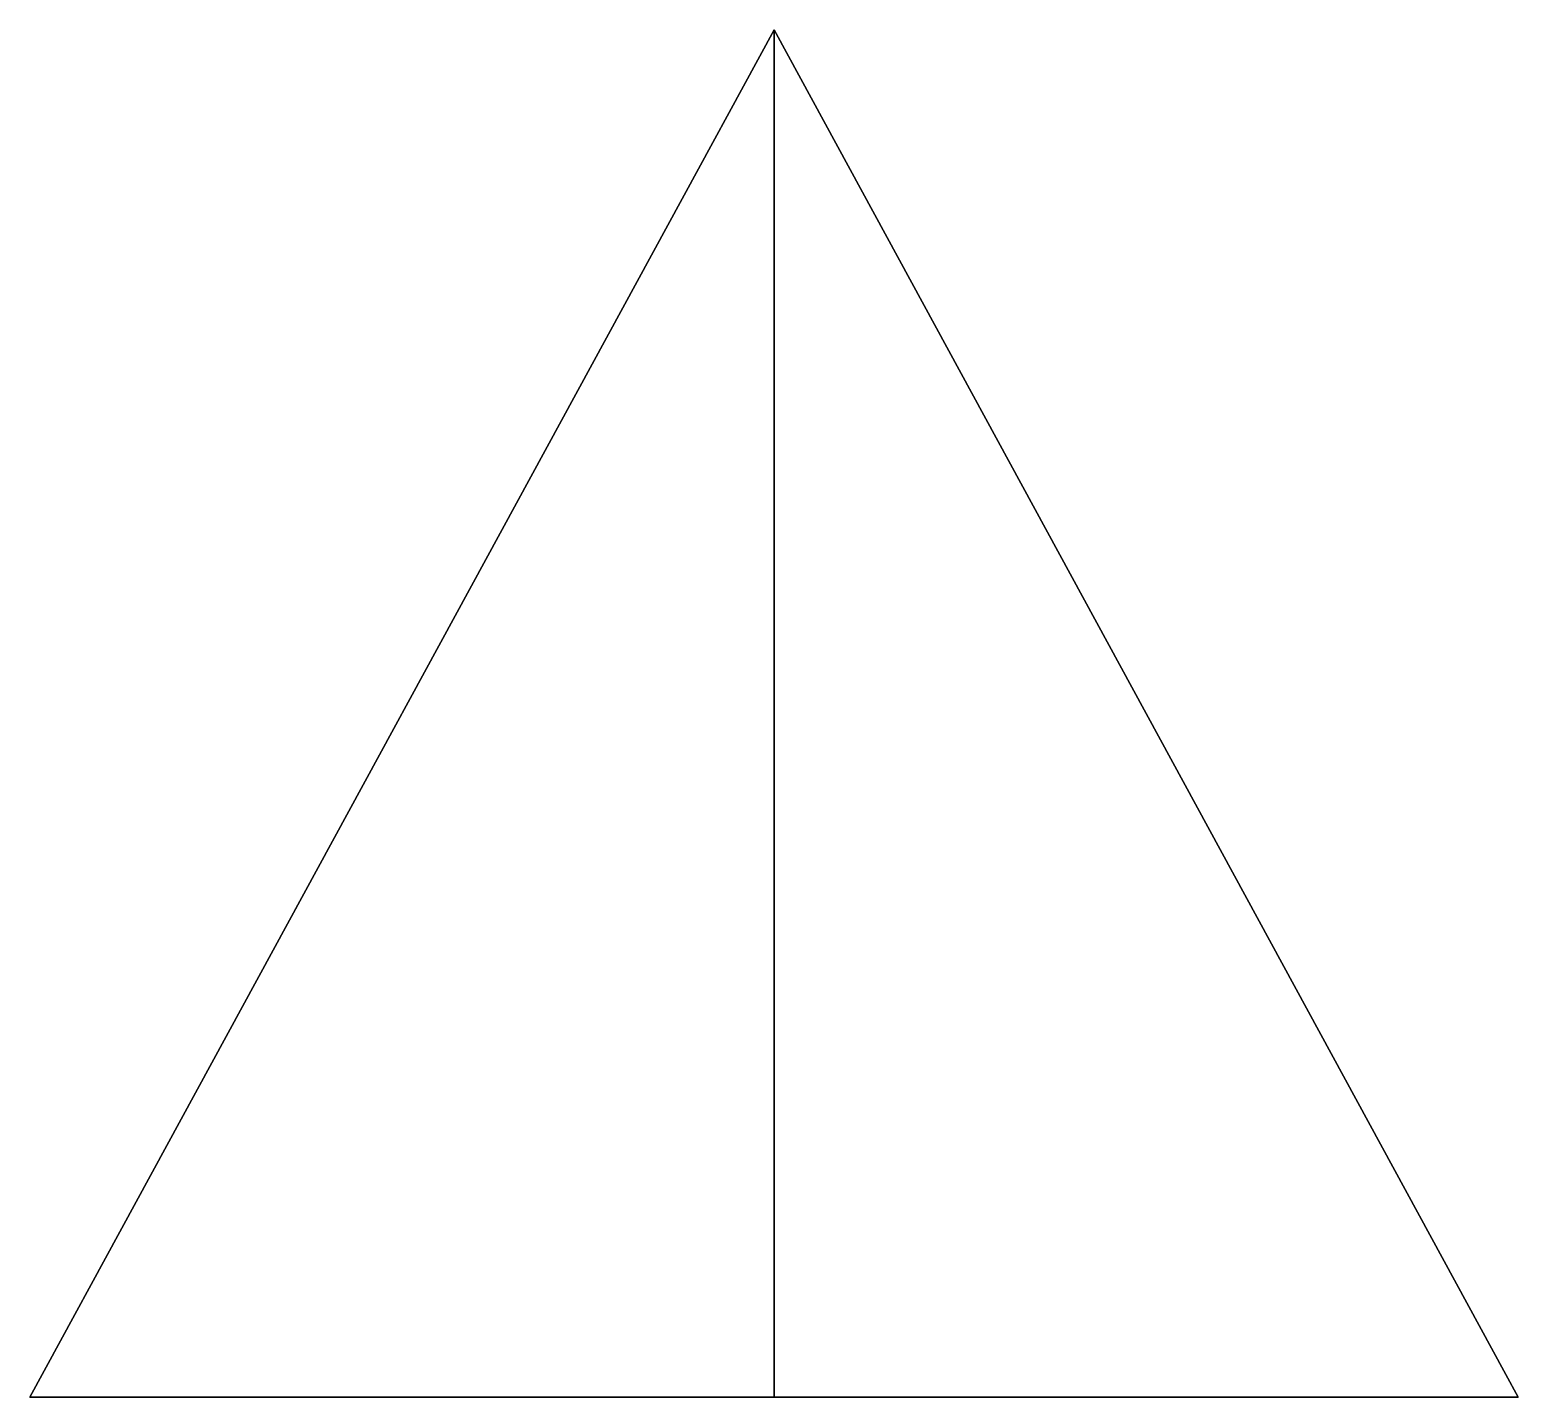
# Model space of a CAD drawing. Extents: x -1.87 to 1.87, y -1.72 to 1.72.
import ezdxf

# ---------------------------------------------------------------- set-up
doc = ezdxf.new("R2010")
doc.units = 0
doc.layers.add('Cylinder', color=15, linetype='CONTINUOUS')

msp = doc.modelspace()

# ---------------------------------------------------------------- linework, layer by layer
at = {"layer": 'Cylinder', "color": 0}
for points in [[(0.000004, -1.720517, -1.796901), (0, 1.721, 0.352901), (-1.873, -1.721, 1.424264)], [(-1.873, -1.721, 1.424264), (0, 1.721, 0.352901), (1.872872, -1.721, 1.424467)], [(1.872872, -1.721, 1.424467), (0, 1.721, 0.352901), (0.000004, -1.720517, -1.796901)], [(1.872872, -1.721, 1.424467), (0.000004, -1.720517, -1.796901), (-1.873, -1.721, 1.424264)]]:
    msp.add_3dface(points, dxfattribs=at)

doc.saveas('drawing.dxf')
